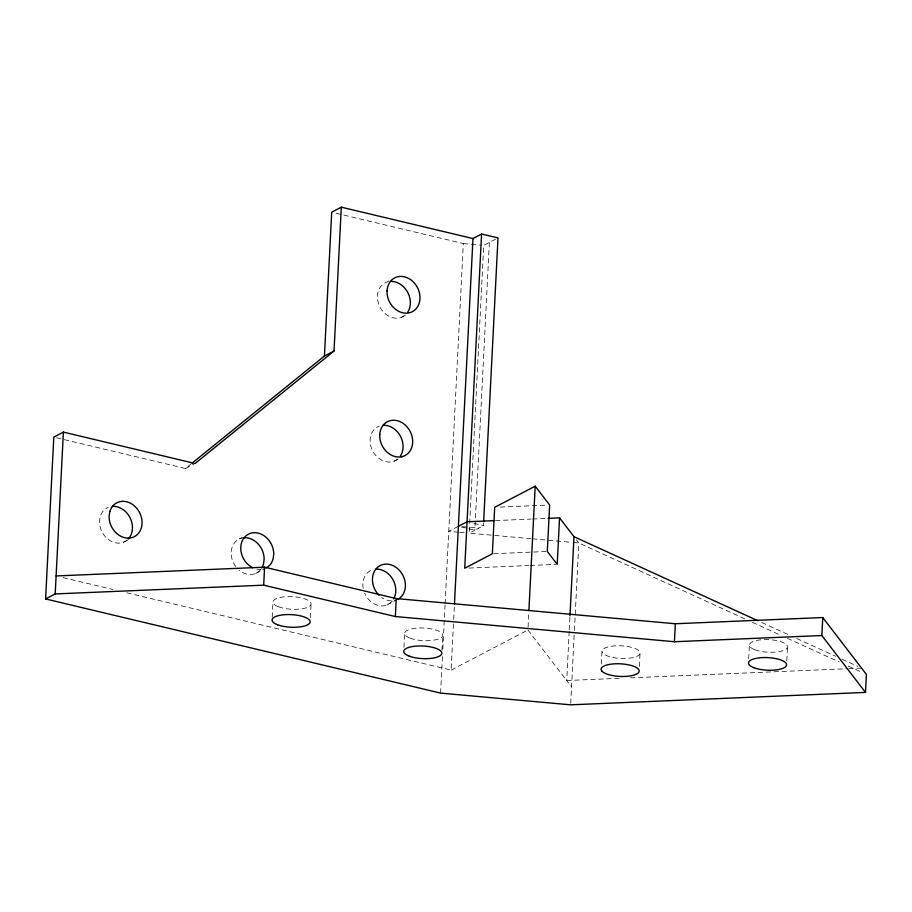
<?xml version="1.0" encoding="UTF-8"?>
<svg xmlns="http://www.w3.org/2000/svg" width="912" height="912" viewBox="0 0 912 912"><rect width="100%" height="100%" fill="white"/><g stroke="black" fill="none" stroke-linecap="round" stroke-linejoin="round"><path stroke-width="0.68" stroke-dasharray="4.56 3.42" d="M272.198 617.276L272.962 602.068M310.376 617.675L311.072 603.835M403.936 647.281L404.632 633.452M441.967 650.438L442.742 635.231M440.599 693.109L442.468 656.207M442.822 649.105L445.045 605.112M445.113 603.698L463.307 243.55L334.476 212.849M126.802 592.8L451.109 670.103L453.595 620.912M453.674 619.499L454.381 605.374M531.046 538.696L469.19 533.144L483.725 245.385L495.535 239.206M489.379 242.432L474.844 530.203L469.19 533.144M461.13 526.931L474.844 530.203L483.451 525.665L483.599 522.838M528.071 627.182L528.857 611.678M569.202 631.332L566.717 680.523L571.562 686.839M569.27 629.918L569.909 617.207M570.718 703.437L574.343 631.845M574.412 630.431L578.835 542.993L576.407 539.836M601.373 664.05L602 651.601A19.072 6.304 2.9 0 1 628.186 646.608A19.072 6.304 2.9 0 1 634.011 657.335A19.072 6.304 2.9 0 1 602.9 653.266L602 651.601M639.358 666.501L640.064 652.673M748.695 658.874L749.39 645.046M786.805 660.653L787.501 646.813M56.567 437.783L185.467 468.506L190.984 464.037M388.854 281.021L386.46 282.275A19.072 15.698 62.4 0 0 380.281 307.64A19.072 15.698 62.4 0 0 404.894 315.301M401.337 317.342L406.136 314.834M185.467 468.506L193.868 464.117M123.633 542.195L127.235 540.303M239.742 538.775L242.136 537.521M394.052 461.198L402.454 456.798M255.565 573.466L265.175 568.45A19.072 15.698 62.4 0 1 256.876 569.202M458.383 526.27L448.772 531.308L458.303 532.175M386.756 605.044L396.367 600.028A19.072 15.698 62.4 0 1 381.786 597.599M451.109 670.103L526.669 630.659M500.335 507.072L546.835 505.111M495.524 520.581L531.092 519.076M532.505 519.019L546.733 518.426M493.757 553.721L545.9 551.509M468.985 568.062L528.743 565.543M530.168 565.486L555.773 564.403M619.157 678.311L566.717 680.523L527.934 630.01M630.5 677.833L847.373 668.713M848.798 668.656L861.555 668.12M463.307 243.55L481 245.146M462.464 526.646L478.8 528.116M459.659 532.289L465.109 532.779M532.448 538.821L571.813 542.355M573.215 542.48L578.835 542.993L744.637 618.781M473.887 523.397L483.451 525.665M63.042 577.604L112.94 589.494M761.805 622.531L789.017 634.957M796.78 638.514L835.643 656.275M842.118 659.239L857.668 666.341M752.411 622.326L779.612 634.763M787.387 638.32L839.2 661.998M848.263 666.148L861.213 672.064M260.946 569.236A19.072 15.698 62.4 0 1 239.092 570.125M235.741 566.557A19.072 15.698 62.4 0 1 243.755 537.772M392.285 601.031A19.072 15.698 62.4 0 1 364.618 593.096M363.193 588.377A19.072 15.698 62.4 0 1 371.879 569.977M127.156 540.086A19.072 15.698 62.4 0 1 109.052 539.995A19.072 15.698 62.4 0 1 99.522 521.06L100.252 516.523A19.072 15.698 62.4 0 1 108.346 507.277M397.598 459.146A19.072 15.698 62.4 0 1 372.997 451.497A19.072 15.698 62.4 0 1 379.164 426.121M410.149 638.172A19.072 6.304 2.9 0 0 442.069 636.827A19.072 6.304 2.9 0 0 418.836 628.015A19.072 6.304 2.9 0 0 410.149 638.172M278.491 606.788A19.072 6.304 2.9 0 0 310.399 605.443A19.072 6.304 2.9 0 0 287.166 596.63A19.072 6.304 2.9 0 0 278.491 606.788M754.919 649.766A19.072 6.304 2.9 0 0 786.828 648.421A19.072 6.304 2.9 0 0 763.595 639.608A19.072 6.304 2.9 0 0 754.919 649.766"/><path stroke-width="1.37" d="M56.111 575.951L264.594 567.184L396.264 598.568L675.347 623.751L822.761 617.538L866.4 674.435L865.488 692.413L570.65 704.828L440.599 693.109L45.6 598.945L53.797 437.122L63.395 432.106L195.065 463.49L334.02 351.029L341.305 207.172L472.975 238.556L481.582 234.031L497.998 237.907L483.668 521.413M45.6 598.945L55.199 593.929L63.395 432.106M865.488 692.413L821.849 635.527L674.435 641.729L395.352 616.546L263.682 585.162L264.594 567.184M192.079 463.148L324.421 356.045L331.706 212.188L341.305 207.172M395.352 616.546L396.264 598.568M454.461 603.961L472.975 238.556M481.582 234.031L464.721 568.244L492.343 553.778L494.692 507.311L535.196 486.176L549.651 504.986L547.303 551.452L557.198 564.346L559.546 517.879L548.158 518.358M528.926 610.265L535.196 486.176M569.989 615.794L573.99 536.689L559.546 517.879M674.435 641.729L675.347 623.751M821.849 635.527L822.761 617.538M324.421 356.045L334.02 351.029M458.383 526.27L467.058 521.778L494.099 520.638M55.199 593.929L263.682 585.162M573.99 536.689L757.929 620.753M252.624 567.72A19.072 15.698 62.4 0 1 241.087 544.669A19.072 15.698 62.4 0 1 259.065 533.36A19.072 15.698 62.4 0 1 273.737 554.439L273.076 559.01A19.072 15.698 62.4 0 1 266.395 567.845M375.938 569.122A19.072 15.698 62.4 0 1 392.627 579.131A19.072 15.698 62.4 0 1 393.676 598.979M379.027 595.262A19.072 15.698 62.4 0 1 377.066 567.766A19.072 15.698 62.4 0 1 401.747 573.352A19.072 15.698 62.4 0 1 397.609 599.469M243.755 537.772A19.072 15.698 62.4 0 1 264.138 559.455L263.477 564.026A19.072 15.698 62.4 0 1 261.744 568.062M383.234 425.277A19.072 15.698 62.4 0 1 400.22 435.822A19.072 15.698 62.4 0 1 400.402 456.046M112.381 506.365A19.072 15.698 62.4 0 1 130.245 518.141A19.072 15.698 62.4 0 1 128.159 539.14M390.518 281.432A19.072 15.698 62.4 0 1 407.504 291.977A19.072 15.698 62.4 0 1 407.698 312.2M109.862 511.507L109.121 516.044A19.072 15.698 62.4 0 0 131.932 537.613A19.072 15.698 62.4 0 0 136.697 508.258A19.072 15.698 62.4 0 0 109.862 511.507M601.988 671.243L601.088 669.579A19.072 6.304 2.9 0 1 627.274 664.586A19.072 6.304 2.9 0 1 633.099 675.325A19.072 6.304 2.9 0 1 601.988 671.243M409.237 656.15A19.072 6.304 2.9 0 0 441.157 654.805A19.072 6.304 2.9 0 0 417.924 645.992A19.072 6.304 2.9 0 0 409.237 656.15M277.579 624.766A19.072 6.304 2.9 0 0 309.487 623.42A19.072 6.304 2.9 0 0 286.265 614.608A19.072 6.304 2.9 0 0 277.579 624.766M387.041 290.871A19.072 15.698 62.4 0 0 410.936 312.326A19.072 15.698 62.4 0 0 412.52 281.181A19.072 15.698 62.4 0 0 387.041 290.871M754.007 667.744A19.072 6.304 2.9 0 0 785.916 666.398A19.072 6.304 2.9 0 0 762.694 657.586A19.072 6.304 2.9 0 0 754.007 667.744M379.757 434.716A19.072 15.698 62.4 0 0 403.651 456.171A19.072 15.698 62.4 0 0 405.224 425.026A19.072 15.698 62.4 0 0 379.757 434.716"/></g></svg>
